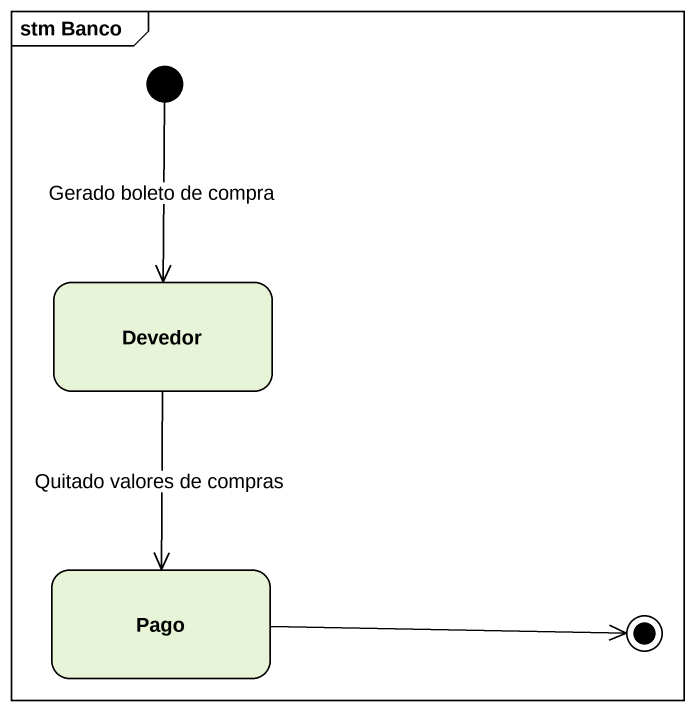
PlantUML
@startuml
mainframe stm Banco
hide empty description
state Devedor
state Pago
[*] --> Devedor : Gerado boleto de compra
Devedor --> Pago : Quitado valores de compras
Pago -right-> [*]
@enduml
